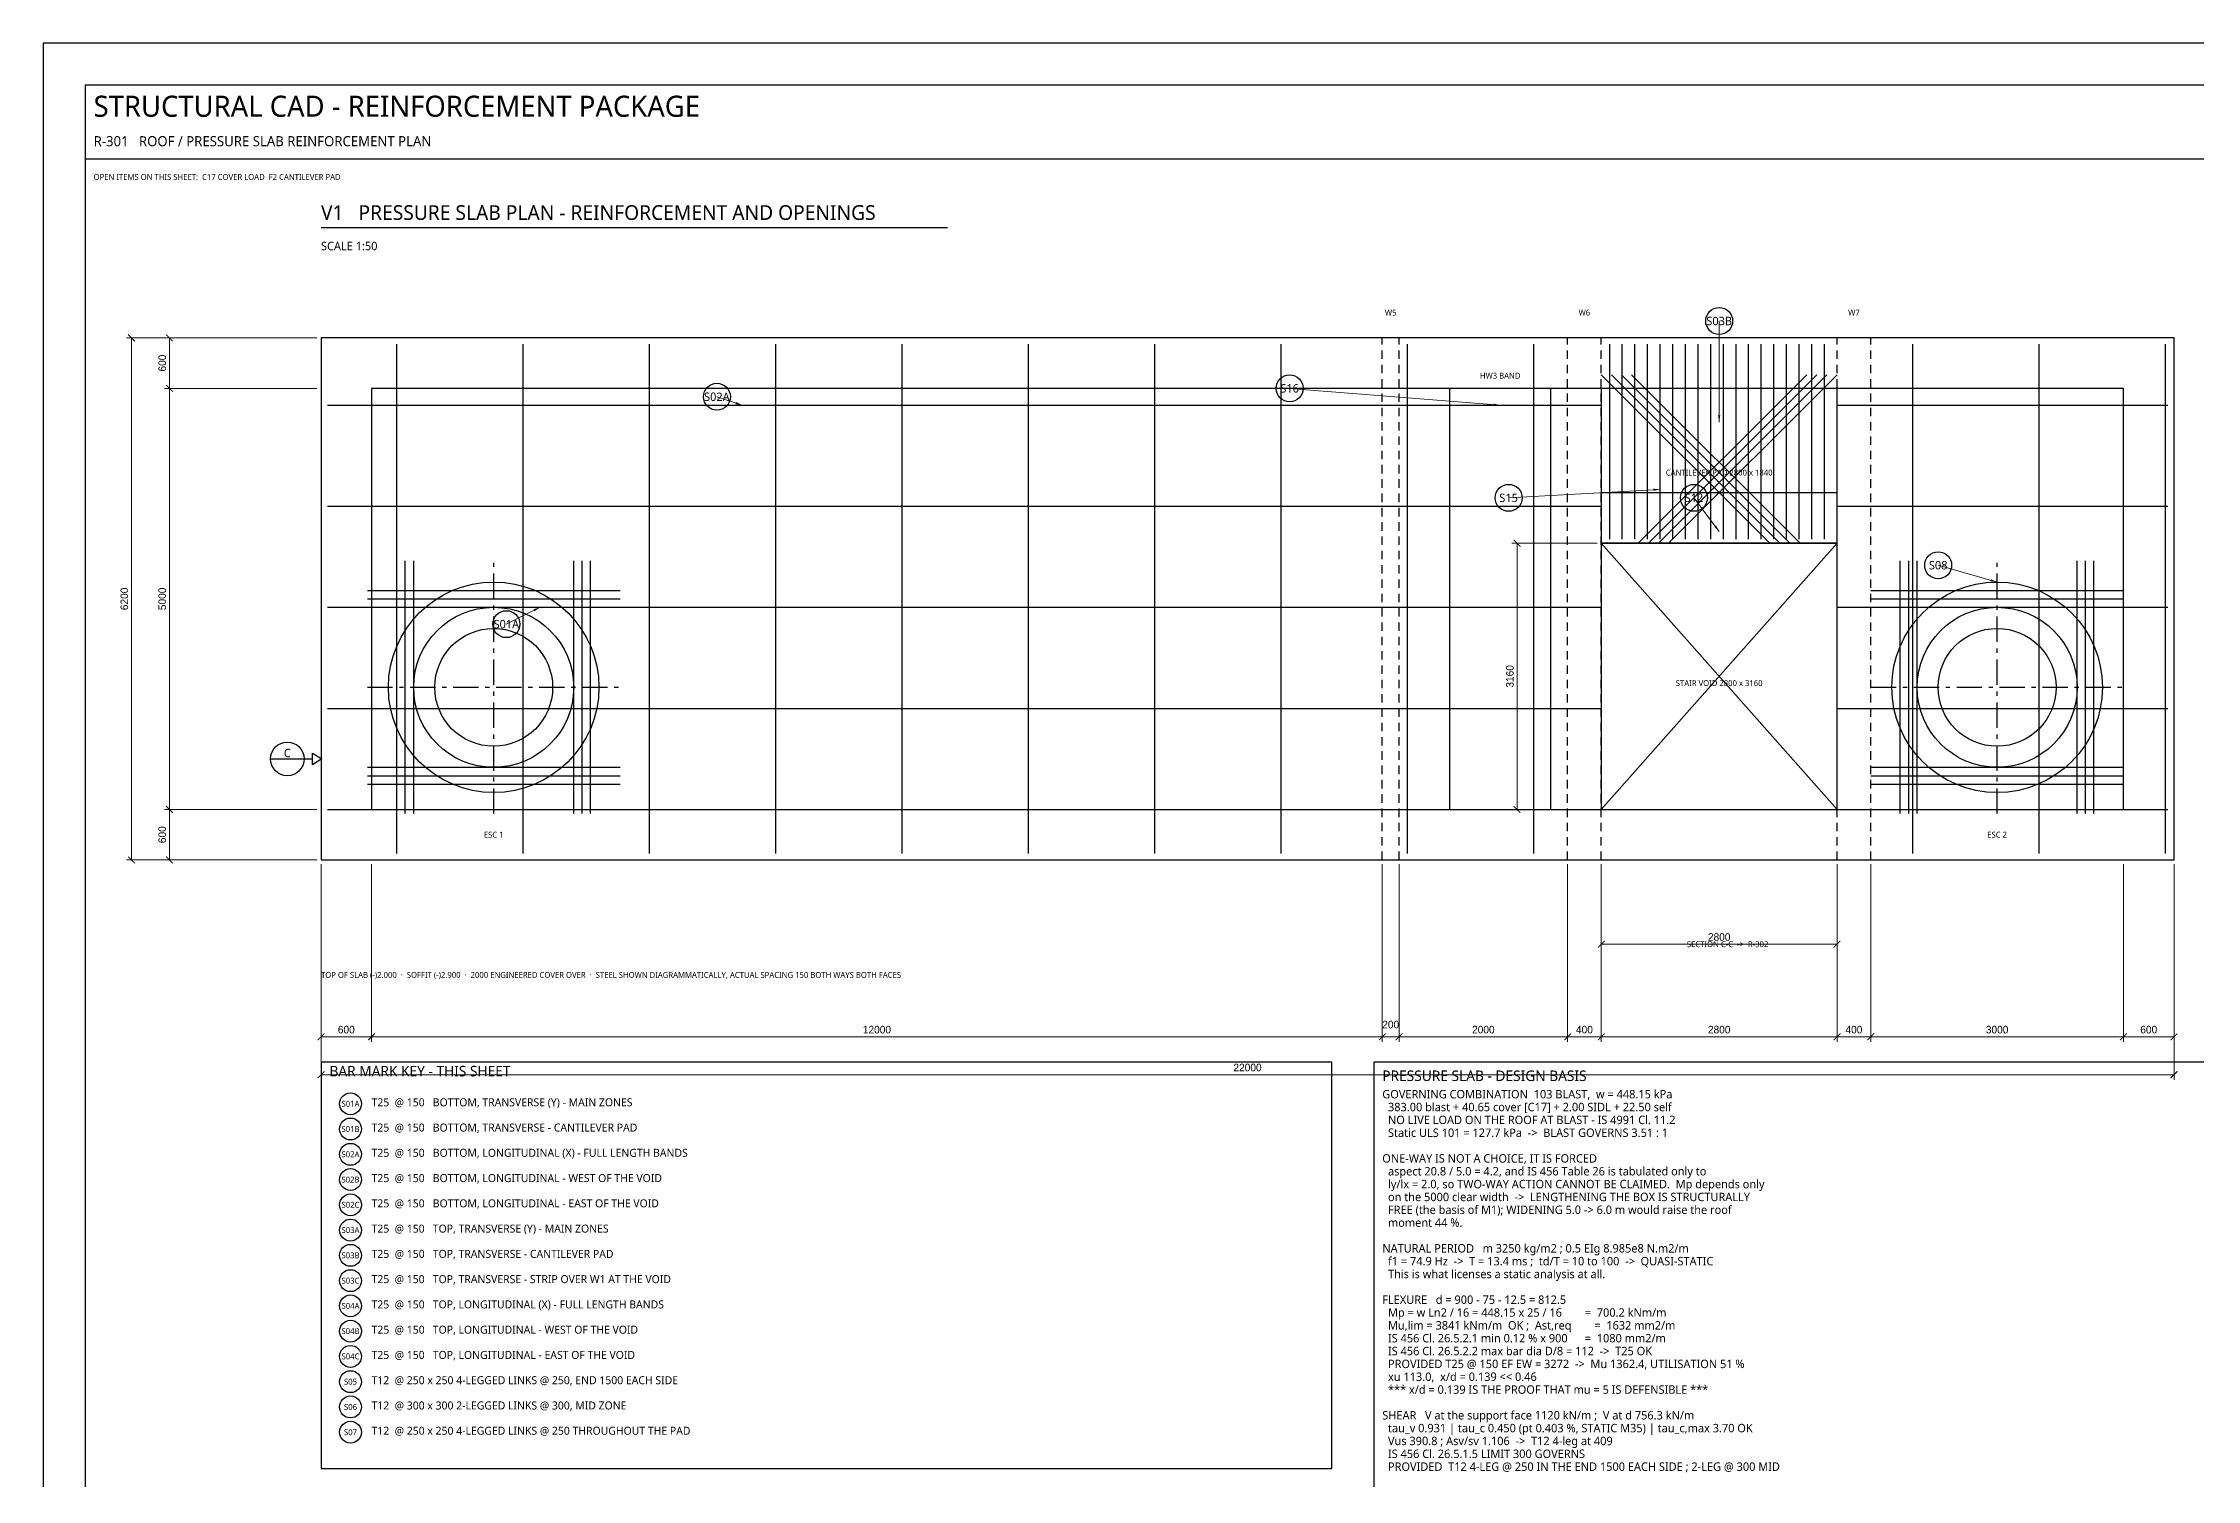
# Model space of a CAD drawing. Header units: millimetres. Extents: x 0 to 841, y 0 to 594.
# Drawn here: x 0 to 511, y 253 to 594 of the extents above; entities that cross this region are included whole.
import ezdxf
from ezdxf.enums import TextEntityAlignment as Align

# ---------------------------------------------------------------- set-up
doc = ezdxf.new("R2010")
doc.units = ezdxf.units.MM
for name, color, linetype in [('S-BLAST', 1, 'Continuous'), ('S-CALLOUT', 2, 'Continuous'), ('S-CENTER', 6, 'Continuous'), ('S-CONCRETE', 7, 'Continuous'), ('S-CONCRETE-THIN', 7, 'Continuous'), ('S-DIM', 4, 'Continuous'), ('S-HIDDEN', 8, 'Continuous'), ('S-NOTE', 7, 'Continuous'), ('S-REBAR-MAIN', 1, 'Continuous'), ('S-REBAR-SEC', 4, 'Continuous'), ('S-REFERENCE', 8, 'Continuous'), ('S-SECTION', 1, 'Continuous'), ('S-TEXT', 7, 'Continuous'), ('S-TITLE', 7, 'Continuous')]:
    doc.layers.add(name, color=color, linetype=linetype)
doc.styles.add('OpenSans', font='OpenSans-Regular.ttf')
doc.dimstyles.new('SC-DIM', dxfattribs={"dimtxt": 1.8, "dimasz": 1.6, "dimexe": 1.2, "dimexo": 1, "dimgap": 0.8, "dimtad": 1, "dimdec": 0, "dimblk": 'ARCHTICK', "dimcen": 2.5, "dimclrd": 4, "dimclre": 4, "dimclrt": 4, "dimazin": 3, "dimtfac": 1, "dimtmove": 0, "dimatfit": 3, "dimlwd": 13, "dimlwe": 13})

# ---------------------------------------------------------------- blocks, each defined once
blk = doc.blocks.new('_ARCHTICK')
at = {"color": 0, "linetype": 'BYBLOCK', "const_width": 0.15}
blk.add_lwpolyline([(-0.5, -0.5), (0.5, 0.5)], dxfattribs=at)
blk = doc.blocks.new('BARMARK')
at = {"layer": 'S-CALLOUT'}
blk.add_circle((0, 0), 3.2, dxfattribs=at)
blk = doc.blocks.new('SECMARK')
at = {"layer": 'S-SECTION'}
blk.add_line((-4, 0), (4, 0), dxfattribs=at)
blk.add_circle((0, 0), 4, dxfattribs=at)

msp = doc.modelspace()

# ---------------------------------------------------------------- linework, layer by layer
at = {"layer": 'S-CALLOUT'}
for centre in [(73, 342.1), (73, 336.1), (73, 330.1), (73, 324.1), (73, 318.1), (73, 312.1), (73, 306.1), (73, 300.1), (73, 294.1), (73, 288.1), (73, 282.1), (73, 276.1), (73, 270.1), (73, 264.1)]:
    msp.add_circle(centre, 2.6, dxfattribs=at)
at = {"layer": 'S-CENTER'}
for p, q in [((107, 469.6), (107, 470.6)), ((370, 412), (426, 475.2)), ((370, 475.2), (426, 412)), ((464, 469.6), (464, 470.6)), ((107, 462), (107, 468)), ((464, 462), (464, 468)), ((107, 459.4), (107, 460.4)), ((464, 459.4), (464, 460.4)), ((107, 451.8), (107, 457.8)), ((464, 451.8), (464, 457.8)), ((107, 449.2), (107, 450.2)), ((464, 449.2), (464, 450.2)), ((107, 441.6), (107, 447.6)), ((464, 441.6), (464, 447.6)), ((77, 441), (83, 441)), ((84.6, 441), (85.6, 441)), ((87.2, 441), (93.2, 441)), ((94.8, 441), (95.8, 441)), ((97.4, 441), (103.4, 441)), ((105, 441), (106, 441)), ((107, 439), (107, 440)), ((107.6, 441), (113.6, 441)), ((115.2, 441), (116.2, 441)), ((117.8, 441), (123.8, 441)), ((125.4, 441), (126.4, 441)), ((128, 441), (134, 441)), ((135.6, 441), (136.6, 441)), ((434, 441), (440, 441)), ((441.6, 441), (442.6, 441)), ((444.2, 441), (450.2, 441)), ((451.8, 441), (452.8, 441)), ((454.4, 441), (460.4, 441)), ((462, 441), (463, 441)), ((464, 439), (464, 440)), ((464.6, 441), (470.6, 441)), ((472.2, 441), (473.2, 441)), ((474.8, 441), (480.8, 441)), ((482.4, 441), (483.4, 441)), ((485, 441), (491, 441)), ((492.6, 441), (493.6, 441)), ((107, 431.4), (107, 437.4)), ((464, 431.4), (464, 437.4)), ((107, 428.8), (107, 429.8)), ((464, 428.8), (464, 429.8)), ((107, 421.2), (107, 427.2)), ((464, 421.2), (464, 427.2)), ((107, 418.6), (107, 419.6)), ((464, 418.6), (464, 419.6)), ((107, 411), (107, 417)), ((464, 411), (464, 417))]:
    msp.add_line(p, q, dxfattribs=at)
at = {"layer": 'S-CONCRETE'}
for points in [[(66, 400), (506, 400), (506, 524), (66, 524)], [(370, 412), (426, 412), (426, 475.2), (370, 475.2)]]:
    msp.add_lwpolyline(points, close=True, dxfattribs=at)
for centre, radius in [((107, 441), 19), ((464, 441), 19), ((107, 441), 14), ((464, 441), 14)]:
    msp.add_circle(centre, radius, dxfattribs=at)
at = {"layer": 'S-CONCRETE-THIN'}
msp.add_lwpolyline([(78, 412), (494, 412), (494, 512), (78, 512)], close=True, dxfattribs=at)
at = {"layer": 'S-HIDDEN'}
for p, q in [((318, 522.4), (318, 524)), ((322, 522.4), (322, 524)), ((362, 522.4), (362, 524)), ((370, 522.4), (370, 524)), ((426, 522.4), (426, 524)), ((434, 522.4), (434, 524)), ((318, 519), (318, 521)), ((318, 515.6), (318, 517.6)), ((322, 519), (322, 521)), ((322, 515.6), (322, 517.6)), ((362, 519), (362, 521)), ((362, 515.6), (362, 517.6)), ((370, 519), (370, 521)), ((370, 515.6), (370, 517.6)), ((426, 519), (426, 521)), ((426, 515.6), (426, 517.6)), ((434, 519), (434, 521)), ((434, 515.6), (434, 517.6)), ((318, 512.2), (318, 514.2)), ((322, 512.2), (322, 514.2)), ((362, 512.2), (362, 514.2)), ((370, 512.2), (370, 514.2)), ((426, 512.2), (426, 514.2)), ((434, 512.2), (434, 514.2)), ((318, 508.8), (318, 510.8)), ((318, 505.4), (318, 507.4)), ((322, 508.8), (322, 510.8)), ((322, 505.4), (322, 507.4)), ((362, 508.8), (362, 510.8)), ((362, 505.4), (362, 507.4)), ((370, 508.8), (370, 510.8)), ((370, 505.4), (370, 507.4)), ((426, 508.8), (426, 510.8)), ((426, 505.4), (426, 507.4)), ((434, 508.8), (434, 510.8)), ((434, 505.4), (434, 507.4)), ((318, 502), (318, 504)), ((322, 502), (322, 504)), ((362, 502), (362, 504)), ((370, 502), (370, 504)), ((426, 502), (426, 504)), ((434, 502), (434, 504)), ((318, 498.6), (318, 500.6)), ((318, 495.2), (318, 497.2)), ((322, 498.6), (322, 500.6)), ((322, 495.2), (322, 497.2)), ((362, 498.6), (362, 500.6)), ((362, 495.2), (362, 497.2)), ((370, 498.6), (370, 500.6)), ((370, 495.2), (370, 497.2)), ((426, 498.6), (426, 500.6)), ((426, 495.2), (426, 497.2)), ((434, 498.6), (434, 500.6)), ((434, 495.2), (434, 497.2)), ((318, 491.8), (318, 493.8)), ((322, 491.8), (322, 493.8)), ((362, 491.8), (362, 493.8)), ((370, 491.8), (370, 493.8)), ((426, 491.8), (426, 493.8)), ((434, 491.8), (434, 493.8)), ((318, 488.4), (318, 490.4)), ((318, 485), (318, 487)), ((322, 488.4), (322, 490.4)), ((322, 485), (322, 487)), ((362, 488.4), (362, 490.4)), ((362, 485), (362, 487)), ((370, 488.4), (370, 490.4)), ((370, 485), (370, 487)), ((426, 488.4), (426, 490.4)), ((426, 485), (426, 487)), ((434, 488.4), (434, 490.4)), ((434, 485), (434, 487)), ((318, 481.6), (318, 483.6)), ((322, 481.6), (322, 483.6)), ((362, 481.6), (362, 483.6)), ((370, 481.6), (370, 483.6)), ((426, 481.6), (426, 483.6)), ((434, 481.6), (434, 483.6)), ((318, 478.2), (318, 480.2)), ((318, 474.8), (318, 476.8)), ((322, 478.2), (322, 480.2)), ((322, 474.8), (322, 476.8)), ((362, 478.2), (362, 480.2)), ((362, 474.8), (362, 476.8)), ((370, 478.2), (370, 480.2)), ((370, 474.8), (370, 476.8)), ((426, 478.2), (426, 480.2)), ((426, 474.8), (426, 476.8)), ((434, 478.2), (434, 480.2)), ((434, 474.8), (434, 476.8)), ((318, 471.4), (318, 473.4)), ((322, 471.4), (322, 473.4)), ((362, 471.4), (362, 473.4)), ((370, 471.4), (370, 473.4)), ((426, 471.4), (426, 473.4)), ((434, 471.4), (434, 473.4)), ((318, 468), (318, 470)), ((318, 464.6), (318, 466.6)), ((322, 468), (322, 470)), ((322, 464.6), (322, 466.6)), ((362, 468), (362, 470)), ((362, 464.6), (362, 466.6)), ((370, 468), (370, 470)), ((370, 464.6), (370, 466.6)), ((426, 468), (426, 470)), ((426, 464.6), (426, 466.6)), ((434, 468), (434, 470)), ((434, 464.6), (434, 466.6)), ((318, 461.2), (318, 463.2)), ((322, 461.2), (322, 463.2)), ((362, 461.2), (362, 463.2)), ((370, 461.2), (370, 463.2)), ((426, 461.2), (426, 463.2)), ((434, 461.2), (434, 463.2)), ((318, 457.8), (318, 459.8)), ((318, 454.4), (318, 456.4)), ((322, 457.8), (322, 459.8)), ((322, 454.4), (322, 456.4)), ((362, 457.8), (362, 459.8)), ((362, 454.4), (362, 456.4)), ((370, 457.8), (370, 459.8)), ((370, 454.4), (370, 456.4)), ((426, 457.8), (426, 459.8)), ((426, 454.4), (426, 456.4)), ((434, 457.8), (434, 459.8)), ((434, 454.4), (434, 456.4)), ((318, 451), (318, 453)), ((322, 451), (322, 453)), ((362, 451), (362, 453)), ((370, 451), (370, 453)), ((426, 451), (426, 453)), ((434, 451), (434, 453)), ((318, 447.6), (318, 449.6)), ((318, 444.2), (318, 446.2)), ((322, 447.6), (322, 449.6)), ((322, 444.2), (322, 446.2)), ((362, 447.6), (362, 449.6)), ((362, 444.2), (362, 446.2)), ((370, 447.6), (370, 449.6)), ((370, 444.2), (370, 446.2)), ((426, 447.6), (426, 449.6)), ((426, 444.2), (426, 446.2)), ((434, 447.6), (434, 449.6)), ((434, 444.2), (434, 446.2)), ((318, 440.8), (318, 442.8)), ((322, 440.8), (322, 442.8)), ((362, 440.8), (362, 442.8)), ((370, 440.8), (370, 442.8)), ((426, 440.8), (426, 442.8)), ((434, 440.8), (434, 442.8)), ((318, 437.4), (318, 439.4)), ((318, 434), (318, 436)), ((322, 437.4), (322, 439.4)), ((322, 434), (322, 436)), ((362, 437.4), (362, 439.4)), ((362, 434), (362, 436)), ((370, 437.4), (370, 439.4)), ((370, 434), (370, 436)), ((426, 437.4), (426, 439.4)), ((426, 434), (426, 436)), ((434, 437.4), (434, 439.4)), ((434, 434), (434, 436)), ((318, 430.6), (318, 432.6)), ((322, 430.6), (322, 432.6)), ((362, 430.6), (362, 432.6)), ((370, 430.6), (370, 432.6)), ((426, 430.6), (426, 432.6)), ((434, 430.6), (434, 432.6)), ((318, 427.2), (318, 429.2)), ((318, 423.8), (318, 425.8)), ((322, 427.2), (322, 429.2)), ((322, 423.8), (322, 425.8)), ((362, 427.2), (362, 429.2)), ((362, 423.8), (362, 425.8)), ((370, 427.2), (370, 429.2)), ((370, 423.8), (370, 425.8)), ((426, 427.2), (426, 429.2)), ((426, 423.8), (426, 425.8)), ((434, 427.2), (434, 429.2)), ((434, 423.8), (434, 425.8)), ((318, 420.4), (318, 422.4)), ((322, 420.4), (322, 422.4)), ((362, 420.4), (362, 422.4)), ((370, 420.4), (370, 422.4)), ((426, 420.4), (426, 422.4)), ((434, 420.4), (434, 422.4)), ((318, 417), (318, 419)), ((318, 413.6), (318, 415.6)), ((322, 417), (322, 419)), ((322, 413.6), (322, 415.6)), ((362, 417), (362, 419)), ((362, 413.6), (362, 415.6)), ((370, 417), (370, 419)), ((370, 413.6), (370, 415.6)), ((426, 417), (426, 419)), ((426, 413.6), (426, 415.6)), ((434, 417), (434, 419)), ((434, 413.6), (434, 415.6)), ((318, 410.2), (318, 412.2)), ((322, 410.2), (322, 412.2)), ((362, 410.2), (362, 412.2)), ((370, 410.2), (370, 412.2)), ((426, 410.2), (426, 412.2)), ((434, 410.2), (434, 412.2)), ((318, 406.8), (318, 408.8)), ((318, 403.4), (318, 405.4)), ((322, 406.8), (322, 408.8)), ((322, 403.4), (322, 405.4)), ((362, 406.8), (362, 408.8)), ((362, 403.4), (362, 405.4)), ((370, 406.8), (370, 408.8)), ((370, 403.4), (370, 405.4)), ((426, 406.8), (426, 408.8)), ((426, 403.4), (426, 405.4)), ((434, 406.8), (434, 408.8)), ((434, 403.4), (434, 405.4)), ((318, 400), (318, 402)), ((322, 400), (322, 402)), ((362, 400), (362, 402)), ((370, 400), (370, 402)), ((426, 400), (426, 402)), ((434, 400), (434, 402))]:
    msp.add_line(p, q, dxfattribs=at)
at = {"layer": 'S-REBAR-MAIN'}
for p, q in [((84, 401.5), (84, 522.5)), ((114, 401.5), (114, 522.5)), ((144, 401.5), (144, 522.5)), ((174, 401.5), (174, 522.5)), ((204, 401.5), (204, 522.5)), ((234, 401.5), (234, 522.5)), ((264, 401.5), (264, 522.5)), ((294, 401.5), (294, 522.5)), ((324, 401.5), (324, 522.5)), ((354, 401.5), (354, 522.5)), ((372, 476.2), (372, 522.5)), ((375, 476.2), (375, 522.5)), ((378, 476.2), (378, 522.5)), ((381, 476.2), (381, 522.5)), ((384, 476.2), (384, 522.5)), ((387, 476.2), (387, 522.5)), ((390, 476.2), (390, 522.5)), ((393, 476.2), (393, 522.5)), ((396, 476.2), (396, 522.5)), ((399, 476.2), (399, 522.5)), ((402, 476.2), (402, 522.5)), ((405, 476.2), (405, 522.5)), ((408, 476.2), (408, 522.5)), ((411, 476.2), (411, 522.5)), ((414, 476.2), (414, 522.5)), ((417, 476.2), (417, 522.5)), ((420, 476.2), (420, 522.5)), ((423, 476.2), (423, 522.5)), ((444, 401.5), (444, 522.5)), ((474, 401.5), (474, 522.5)), ((504, 401.5), (504, 522.5)), ((67.5, 508), (370, 508)), ((426, 508), (504.5, 508)), ((67.5, 484), (370, 484)), ((426, 484), (504.5, 484)), ((67.5, 460), (370, 460)), ((426, 460), (504.5, 460)), ((67.5, 436), (370, 436)), ((426, 436), (504.5, 436)), ((67.5, 412), (370, 412)), ((426, 412), (504.5, 412))]:
    msp.add_line(p, q, dxfattribs=at)
at = {"layer": 'S-REBAR-SEC'}
for p, q in [((370, 515.2), (410, 475.2)), ((372.4, 515.2), (412.4, 475.2)), ((374.8, 515.2), (414.8, 475.2)), ((377.2, 515.2), (417.2, 475.2)), ((418.8, 515.2), (378.8, 475.2)), ((421.2, 515.2), (381.2, 475.2)), ((423.6, 515.2), (383.6, 475.2)), ((426, 515.2), (386, 475.2)), ((84, 411), (84, 471)), ((86, 411), (86, 471)), ((88, 411), (88, 471)), ((126, 411), (126, 471)), ((128, 411), (128, 471)), ((130, 411), (130, 471)), ((441, 411), (441, 471)), ((443, 411), (443, 471)), ((445, 411), (445, 471)), ((483, 411), (483, 471)), ((485, 411), (485, 471)), ((487, 411), (487, 471)), ((77, 464), (137, 464)), ((77, 462), (137, 462)), ((434, 464), (494, 464)), ((434, 462), (494, 462)), ((77, 460), (137, 460)), ((434, 460), (494, 460)), ((77, 422), (137, 422)), ((77, 420), (137, 420)), ((434, 422), (494, 422)), ((434, 420), (494, 420)), ((77, 418), (137, 418)), ((434, 418), (494, 418))]:
    msp.add_line(p, q, dxfattribs=at)
for points in [[(334, 412), (358, 412), (358, 512), (334, 512)], [(370, 475.2), (426, 475.2), (426, 487.2), (370, 487.2)]]:
    msp.add_lwpolyline(points, close=True, dxfattribs=at)
for centre in [(107, 441), (464, 441)]:
    msp.add_circle(centre, 25, dxfattribs=at)
at = {"layer": 'S-REFERENCE'}
msp.add_lwpolyline([(370, 475.2), (426, 475.2), (426, 512), (370, 512)], close=True, dxfattribs=at)
at = {"layer": 'S-SECTION'}
msp.add_line((62, 424), (64, 424), dxfattribs=at)
msp.add_lwpolyline([(64, 425.4), (66.2, 424), (64, 422.6)], close=True, dxfattribs=at)
at = {"layer": 'S-TITLE'}
for p, q in [((10, 566.5), (831, 566.5)), ((66, 550.2), (214.782, 550.2))]:
    msp.add_line(p, q, dxfattribs=at)
for points in [[(0, 0), (841, 0), (841, 594), (0, 594)], [(10, 10), (831, 10), (831, 584), (10, 584)], [(66, 255.5), (306, 255.5), (306, 352), (66, 352)], [(316, 234.625), (638, 234.625), (638, 352), (316, 352)]]:
    msp.add_lwpolyline(points, close=True, dxfattribs=at)

# ---------------------------------------------------------------- block references
at = {"layer": 'S-CALLOUT'}
for p in [(398, 528), (160, 510), (296, 512), (348, 486), (392, 486), (450, 470), (110, 456)]:
    msp.add_blockref('BARMARK', p, dxfattribs=at)
at = {"layer": 'S-SECTION'}
msp.add_blockref('SECMARK', (58, 424), dxfattribs=at)

# ---------------------------------------------------------------- texts
at = {"layer": 'S-BLAST', "style": 'OpenSans'}
msp.add_text('OPEN ITEMS ON THIS SHEET:  C17 COVER LOAD  F2 CANTILEVER PAD', height=1.4, dxfattribs=at).set_placement((12, 561.5))
msp.add_text('CANTILEVER PAD 2800 x 1840', height=1.4, dxfattribs=at).set_placement((398, 492), align=Align.MIDDLE_CENTER)
at = {"layer": 'S-CALLOUT', "style": 'OpenSans'}
for s, height, p in [('S03B', 2, (398, 528)), ('S16', 2, (296, 512)), ('S02A', 2, (160, 510)), ('S15', 2, (348, 486)), ('S12', 2, (392, 486)), ('S08', 2, (450, 470)), ('S01A', 2, (110, 456)), ('S01A', 1.4, (73, 342.1)), ('S01B', 1.4, (73, 336.1)), ('S02A', 1.4, (73, 330.1)), ('S02B', 1.4, (73, 324.1)), ('S02C', 1.4, (73, 318.1)), ('S03A', 1.4, (73, 312.1)), ('S03B', 1.4, (73, 306.1)), ('S03C', 1.4, (73, 300.1)), ('S04A', 1.4, (73, 294.1)), ('S04B', 1.4, (73, 288.1)), ('S04C', 1.4, (73, 282.1)), ('S05', 1.4, (73, 276.1)), ('S06', 1.4, (73, 270.1)), ('S07', 1.4, (73, 264.1))]:
    msp.add_text(s, height=height, dxfattribs=at).set_placement(p, align=Align.MIDDLE_CENTER)
at = {"layer": 'S-NOTE', "style": 'OpenSans'}
for s, height, p in [('T25  @ 150   BOTTOM, TRANSVERSE (Y) - MAIN ZONES', 1.9, (78, 341.5)), ('GOVERNING COMBINATION  103 BLAST,  w = 448.15 kPa', 2, (318, 343.375)), ('  383.00 blast + 40.65 cover [C17] + 2.00 SIDL + 22.50 self', 2, (318, 340.325)), ('  NO LIVE LOAD ON THE ROOF AT BLAST - IS 4991 Cl. 11.2', 2, (318, 337.275)), ('T25  @ 150   BOTTOM, TRANSVERSE - CANTILEVER PAD', 1.9, (78, 335.5)), ('  Static ULS 101 = 127.7 kPa  ->  BLAST GOVERNS 3.51 : 1', 2, (318, 334.225)), ('T25  @ 150   BOTTOM, LONGITUDINAL (X) - FULL LENGTH BANDS', 1.9, (78, 329.5)), ('ONE-WAY IS NOT A CHOICE, IT IS FORCED', 2, (318, 328.125)), ('T25  @ 150   BOTTOM, LONGITUDINAL - WEST OF THE VOID', 1.9, (78, 323.5)), ('  aspect 20.8 / 5.0 = 4.2, and IS 456 Table 26 is tabulated only to', 2, (318, 325.075)), ('  ly/lx = 2.0, so TWO-WAY ACTION CANNOT BE CLAIMED.  Mp depends only', 2, (318, 322.025)), ('T25  @ 150   BOTTOM, LONGITUDINAL - EAST OF THE VOID', 1.9, (78, 317.5)), ('  on the 5000 clear width  ->  LENGTHENING THE BOX IS STRUCTURALLY', 2, (318, 318.975)), ('  FREE (the basis of M1); WIDENING 5.0 -> 6.0 m would raise the roof', 2, (318, 315.925)), ('T25  @ 150   TOP, TRANSVERSE (Y) - MAIN ZONES', 1.9, (78, 311.5)), ('  moment 44 %.', 2, (318, 312.875)), ('T25  @ 150   TOP, TRANSVERSE - CANTILEVER PAD', 1.9, (78, 305.5)), ('NATURAL PERIOD   m 3250 kg/m2 ; 0.5 EIg 8.985e8 N.m2/m', 2, (318, 306.775)), ('  This is what licenses a static analysis at all.', 2, (318, 300.675)), ('  f1 = 74.9 Hz  ->  T = 13.4 ms ;  td/T = 10 to 100  ->  QUASI-STATIC', 2, (318, 303.725)), ('T25  @ 150   TOP, TRANSVERSE - STRIP OVER W1 AT THE VOID', 1.9, (78, 299.5)), ('FLEXURE   d = 900 - 75 - 12.5 = 812.5', 2, (318, 294.575)), ('T25  @ 150   TOP, LONGITUDINAL (X) - FULL LENGTH BANDS', 1.9, (78, 293.5)), ('  Mp = w Ln2 / 16 = 448.15 x 25 / 16        =  700.2 kNm/m', 2, (318, 291.525)), ('T25  @ 150   TOP, LONGITUDINAL - WEST OF THE VOID', 1.9, (78, 287.5)), ('  IS 456 Cl. 26.5.2.1 min 0.12 % x 900      =  1080 mm2/m', 2, (318, 285.425)), ('  Mu,lim = 3841 kNm/m  OK ;  Ast,req        =  1632 mm2/m', 2, (318, 288.475)), ('T25  @ 150   TOP, LONGITUDINAL - EAST OF THE VOID', 1.9, (78, 281.5)), ('  IS 456 Cl. 26.5.2.2 max bar dia D/8 = 112  ->  T25 OK', 2, (318, 282.375)), ('  PROVIDED T25 @ 150 EF EW = 3272  ->  Mu 1362.4, UTILISATION 51 %', 2, (318, 279.325)), ('T12  @ 250 x 250 4-LEGGED LINKS @ 250, END 1500 EACH SIDE', 1.9, (78, 275.5)), ('  xu 113.0,  x/d = 0.139 << 0.46', 2, (318, 276.275)), ('T12  @ 300 x 300 2-LEGGED LINKS @ 300, MID ZONE', 1.9, (78, 269.5)), ('  *** x/d = 0.139 IS THE PROOF THAT mu = 5 IS DEFENSIBLE ***', 2, (318, 273.225)), ('SHEAR   V at the support face 1120 kN/m ;  V at d 756.3 kN/m', 2, (318, 267.125)), ('  tau_v 0.931 | tau_c 0.450 (pt 0.403 %, STATIC M35) | tau_c,max 3.70 OK', 2, (318, 264.075)), ('T12  @ 250 x 250 4-LEGGED LINKS @ 250 THROUGHOUT THE PAD', 1.9, (78, 263.5)), ('  Vus 390.8 ; Asv/sv 1.106  ->  T12 4-leg at 409', 2, (318, 261.025)), ('  IS 456 Cl. 26.5.1.5 LIMIT 300 GOVERNS', 2, (318, 257.975)), ('  PROVIDED  T12 4-LEG @ 250 IN THE END 1500 EACH SIDE ; 2-LEG @ 300 MID', 2, (318, 254.925))]:
    msp.add_text(s, height=height, dxfattribs=at).set_placement(p)
at = {"layer": 'S-REBAR-SEC', "style": 'OpenSans'}
msp.add_text('HW3 BAND', height=1.4, dxfattribs=at).set_placement((346, 515), align=Align.MIDDLE_CENTER)
at = {"layer": 'S-SECTION', "style": 'OpenSans'}
for s, height, p in [('C', 2, (58, 425.4)), ('SECTION C-C  ->  R-302', 1.4, (400, 380))]:
    msp.add_text(s, height=height, dxfattribs=at).set_placement(p, align=Align.MIDDLE_CENTER)
at = {"layer": 'S-TEXT', "style": 'OpenSans'}
for s, height, p in [('SCALE 1:50', 2, (66, 544.8)), ('TOP OF SLAB (-)2.000  ·  SOFFIT (-)2.900  ·  2000 ENGINEERED COVER OVER  ·  STEEL SHOWN DIAGRAMMATICALLY, ACTUAL SPACING 150 BOTH WAYS BOTH FACES', 1.4, (66, 372))]:
    msp.add_text(s, height=height, dxfattribs=at).set_placement(p)
for s, p in [('W5', (320, 530)), ('W6', (366, 530)), ('W7', (430, 530)), ('STAIR VOID 2800 x 3160', (398, 442)), ('ESC 1', (107, 406)), ('ESC 2', (464, 406))]:
    msp.add_text(s, height=1.4, dxfattribs=at).set_placement(p, align=Align.MIDDLE_CENTER)
at = {"layer": 'S-TITLE', "style": 'OpenSans'}
for s, height, p in [('STRUCTURAL CAD - REINFORCEMENT PACKAGE', 5, (12, 576.5)), ('R-301   ROOF / PRESSURE SLAB REINFORCEMENT PLAN', 2.4, (12, 569.5)), ('V1   PRESSURE SLAB PLAN - REINFORCEMENT AND OPENINGS', 3.5, (66, 552)), ('BAR MARK KEY - THIS SHEET', 2.5, (68, 348.6)), ('PRESSURE SLAB - DESIGN BASIS', 2.5, (318, 347.5))]:
    msp.add_text(s, height=height, dxfattribs=at).set_placement(p)

# ---------------------------------------------------------------- dimensions: what is measured, and where the dimension line sits
at = {"layer": 'S-DIM'}
for base, p1, p2 in [((21, 400), (66, 400), (66, 524)), ((30, 512), (66, 512), (66, 524)), ((30, 412), (66, 412), (66, 512)), ((350, 412), (370, 412), (370, 475.2)), ((30, 400), (66, 400), (66, 412))]:
    msp.add_linear_dim(base=base, p1=p1, p2=p2, angle=90, dimstyle='SC-DIM', override={"dimlfac": 50}, dxfattribs=at).render()
for base, p1, p2 in [((66, 358), (66, 400), (78, 400)), ((66, 349), (66, 400), (506, 400)), ((78, 358), (78, 400), (318, 400)), ((318, 358), (318, 400), (322, 400)), ((322, 358), (322, 400), (362, 400)), ((362, 358), (362, 400), (370, 400)), ((370, 358), (370, 400), (426, 400)), ((370, 380), (370, 400), (426, 400)), ((426, 358), (426, 400), (434, 400)), ((434, 358), (434, 400), (494, 400)), ((494, 358), (494, 400), (506, 400))]:
    msp.add_linear_dim(base=base, p1=p1, p2=p2, dimstyle='SC-DIM', override={"dimlfac": 50}, dxfattribs=at).render()

# ---------------------------------------------------------------- leaders
at = {"layer": 'S-CALLOUT'}
for points in [[(398, 504), (398, 528)], [(346, 508), (296, 512)], [(166, 508), (160, 510)], [(384, 488), (348, 486)], [(398, 478), (392, 486)], [(464, 466), (450, 470)], [(118, 460), (110, 456)]]:
    msp.add_leader(points, dimstyle='SC-DIM', dxfattribs=at)

doc.saveas('drawing.dxf')
